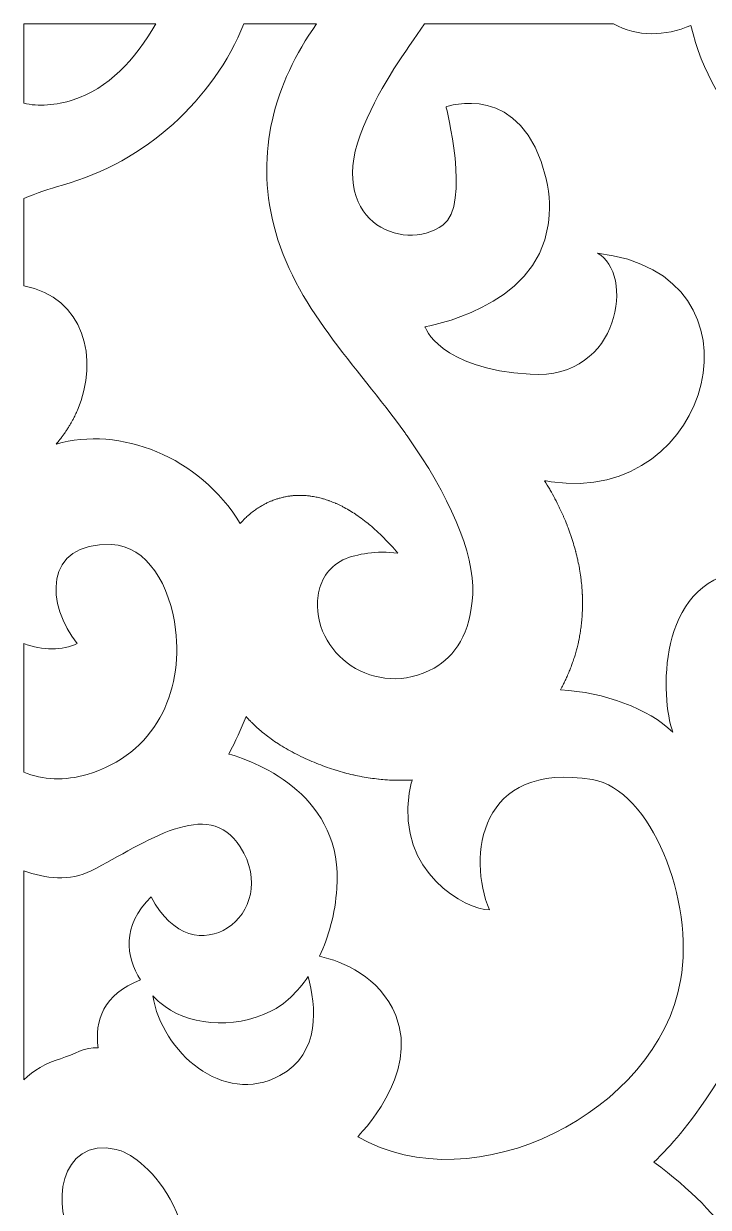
# Model space of a CAD drawing. Header units: millimetres. Extents: x -1200 to 1201, y -590 to 590.
# Drawn here: x -1200 to -979.8, y 209.2 to 590 of the extents above; entities that cross this region are included whole.
import ezdxf

# ---------------------------------------------------------------- set-up
doc = ezdxf.new("R2010")
doc.units = ezdxf.units.MM
doc.header["$MEASUREMENT"] = 0
doc.layers.add('Layer 1', color=7, linetype='Continuous')

msp = doc.modelspace()

# ---------------------------------------------------------------- linework, layer by layer
at = {"layer": 'Layer 1', "color": 250, "lineweight": 20}
for points, knots in [([(-1200.05, 564.376), (-1200.05, 564.376), (-1200.05, 589.9734), (-1200.05, 589.9734), (-1200.05, 589.9734), (-1157.5832, 589.9734), (-1157.5832, 589.9734), (-1164.0507, 578.3173), (-1173.0429, 569.0275), (-1184.0933, 565.4817), (-1189.6511, 563.6986), (-1195.3557, 563.2791), (-1200.05, 564.376)], [0, 0, 0, 0, 0.25, 0.25, 0.25, 0.5, 0.5, 0.5, 0.75, 0.75, 0.75, 1, 1, 1, 1]), ([(-1200.05, 505.6438), (-1200.05, 505.6438), (-1200.05, 533.7211), (-1200.05, 533.7211), (-1195.9668, 535.3878), (-1191.803, 536.8591), (-1187.5784, 538.0437), (-1160.7534, 545.5652), (-1138.8856, 565.6101), (-1129.2402, 589.9734), (-1129.2402, 589.9734), (-1105.7946, 589.9734), (-1105.7946, 589.9734), (-1119.5486, 570.5624), (-1125.4596, 548.5653), (-1119.6152, 525.1843), (-1113.1396, 499.2791), (-1092.9856, 480.0936), (-1077.4684, 458.4612), (-1077.4684, 458.4612), (-1077.3594, 458.3083), (-1077.3594, 458.3083), (-1077.1414, 458.0042), (-1076.9242, 457.6998), (-1076.7069, 457.3937), (-1063.3885, 438.5627), (-1054.9368, 419.8305), (-1055.5985, 406.5084), (-1056.2299, 393.8196), (-1061.3634, 386.4176), (-1068.0089, 382.6995), (-1086.7486, 372.2163), (-1107.9131, 387.4105), (-1105.303, 406.0099), (-1104.647, 410.6822), (-1102.276, 414.9535), (-1097.391, 417.5188), (-1092.5718, 419.5103), (-1086.5637, 420.4721), (-1079.658, 419.6438), (-1080.3937, 420.5086), (-1081.1268, 421.3353), (-1081.8589, 422.1338), (-1081.8589, 422.1338), (-1082.0504, 422.3412), (-1082.0504, 422.3412), (-1082.7454, 423.0946), (-1083.4382, 423.8179), (-1084.1299, 424.512), (-1084.1299, 424.512), (-1084.2768, 424.6606), (-1084.2768, 424.6606), (-1084.9942, 425.3778), (-1085.7111, 426.0643), (-1086.426, 426.7206), (-1086.426, 426.7206), (-1086.571, 426.8525), (-1086.571, 426.8525), (-1087.2504, 427.4727), (-1087.9287, 428.0655), (-1088.6037, 428.6309), (-1088.6037, 428.6309), (-1088.825, 428.8163), (-1088.825, 428.8163), (-1089.5305, 429.4013), (-1090.2339, 429.9603), (-1090.9347, 430.4876), (-1090.9347, 430.4876), (-1090.9841, 430.524), (-1090.9841, 430.524), (-1091.6732, 431.0419), (-1092.3603, 431.5284), (-1093.0422, 431.9897), (-1093.0422, 431.9897), (-1093.2787, 432.1476), (-1093.2787, 432.1476), (-1093.9309, 432.5831), (-1094.5808, 432.9946), (-1095.2267, 433.3803), (-1095.283, 433.4138), (-1095.3397, 433.4493), (-1095.3964, 433.4824), (-1096.0649, 433.8782), (-1096.729, 434.2458), (-1097.3913, 434.5894), (-1097.4749, 434.6316), (-1097.5582, 434.6737), (-1097.6413, 434.7165), (-1098.2509, 435.027), (-1098.8558, 435.315), (-1099.4578, 435.5823), (-1099.5538, 435.6252), (-1099.6493, 435.668), (-1099.7445, 435.7098), (-1100.3766, 435.9834), (-1101.0041, 436.2363), (-1101.6286, 436.4638), (-1101.7059, 436.4923), (-1101.783, 436.5177), (-1101.8593, 436.5451), (-1102.4485, 436.7546), (-1103.0335, 436.9445), (-1103.6148, 437.1135), (-1103.7343, 437.1486), (-1103.8538, 437.1831), (-1103.973, 437.2165), (-1104.518, 437.3687), (-1105.0586, 437.5016), (-1105.5966, 437.6193), (-1105.718, 437.6457), (-1105.8385, 437.6735), (-1105.96, 437.6979), (-1106.5282, 437.815), (-1107.092, 437.911), (-1107.6533, 437.9903), (-1107.7895, 438.0097), (-1107.9247, 438.0255), (-1108.0606, 438.0422), (-1108.5492, 438.1031), (-1109.0345, 438.1495), (-1109.5171, 438.1823), (-1109.6703, 438.1927), (-1109.8237, 438.2031), (-1109.9763, 438.2111), (-1110.4617, 438.2359), (-1110.9423, 438.2439), (-1111.4207, 438.2399), (-1111.6199, 438.2383), (-1111.819, 438.2332), (-1112.018, 438.2272), (-1112.4485, 438.2125), (-1112.8758, 438.1904), (-1113.2998, 438.1533), (-1113.4909, 438.1365), (-1113.6805, 438.1178), (-1113.8709, 438.0977), (-1114.2662, 438.0552), (-1114.6575, 438), (-1115.0462, 437.9378), (-1115.3002, 437.8974), (-1115.5527, 437.8528), (-1115.8044, 437.8036), (-1116.1481, 437.7377), (-1116.4907, 437.6635), (-1116.8297, 437.5826), (-1117.0829, 437.5226), (-1117.3339, 437.4584), (-1117.5824, 437.3895), (-1117.9098, 437.2998), (-1118.235, 437.2035), (-1118.5579, 437.1001), (-1118.8446, 437.0081), (-1119.1283, 436.9098), (-1119.4117, 436.8077), (-1119.6584, 436.7188), (-1119.9036, 436.6247), (-1120.1474, 436.5274), (-1120.4692, 436.3989), (-1120.7871, 436.2641), (-1121.1028, 436.1233), (-1121.3383, 436.0182), (-1121.5715, 435.9085), (-1121.803, 435.7961), (-1122.159, 435.6231), (-1122.5092, 435.4408), (-1122.8569, 435.2515), (-1123.0252, 435.1591), (-1123.1923, 435.0668), (-1123.3594, 434.9704), (-1123.7205, 434.7647), (-1124.0762, 434.5472), (-1124.429, 434.3235), (-1124.5332, 434.2549), (-1124.6385, 434.1873), (-1124.7432, 434.118), (-1125.7031, 433.4854), (-1126.6284, 432.7879), (-1127.5185, 432.0291), (-1127.5185, 432.0291), (-1127.6747, 431.895), (-1127.6747, 431.895), (-1128.0428, 431.5775), (-1128.4043, 431.2517), (-1128.7584, 430.9144), (-1128.7584, 430.9144), (-1128.7614, 430.9121), (-1128.7614, 430.9121), (-1129.3223, 430.3768), (-1129.8677, 429.8172), (-1130.3959, 429.2348), (-1130.3959, 429.2348), (-1130.3995, 429.2307), (-1130.3995, 429.2307), (-1143.4193, 450.736), (-1169.1534, 460.6424), (-1189.6409, 454.7398), (-1189.3437, 455.0774), (-1189.0531, 455.4182), (-1188.769, 455.7635), (-1188.6855, 455.8655), (-1188.6011, 455.9676), (-1188.519, 456.0702), (-1188.248, 456.4081), (-1187.9817, 456.7473), (-1187.7223, 457.0919), (-1187.6311, 457.213), (-1187.5399, 457.3341), (-1187.4502, 457.4552), (-1187.2086, 457.7831), (-1186.9743, 458.1119), (-1186.7439, 458.4452), (-1186.6451, 458.5873), (-1186.5484, 458.7298), (-1186.4519, 458.8723), (-1186.2342, 459.1959), (-1186.0217, 459.5221), (-1185.8139, 459.8505), (-1185.7114, 460.0128), (-1185.6096, 460.1747), (-1185.5101, 460.337), (-1185.3266, 460.6377), (-1185.1482, 460.9375), (-1184.9732, 461.2409), (-1184.8573, 461.4409), (-1184.7443, 461.6413), (-1184.632, 461.843), (-1184.4783, 462.1208), (-1184.3275, 462.4004), (-1184.1804, 462.6804), (-1184.0613, 462.9076), (-1183.944, 463.1344), (-1183.8281, 463.3636), (-1183.6994, 463.6212), (-1183.5744, 463.8787), (-1183.4502, 464.1383), (-1183.3285, 464.3959), (-1183.2097, 464.6525), (-1183.0942, 464.9112), (-1182.987, 465.1473), (-1182.8841, 465.3858), (-1182.781, 465.624), (-1175.6958, 482.2219), (-1180.4609, 501.8796), (-1200.05, 505.6438)], [0, 0, 0, 0, 0.01234568, 0.01234568, 0.01234568, 0.02469136, 0.02469136, 0.02469136, 0.03703704, 0.03703704, 0.03703704, 0.04938272, 0.04938272, 0.04938272, 0.0617284, 0.0617284, 0.0617284, 0.07407407, 0.07407407, 0.07407407, 0.08641975, 0.08641975, 0.08641975, 0.09876543, 0.09876543, 0.09876543, 0.11111111, 0.11111111, 0.11111111, 0.12345679, 0.12345679, 0.12345679, 0.13580247, 0.13580247, 0.13580247, 0.14814815, 0.14814815, 0.14814815, 0.16049383, 0.16049383, 0.16049383, 0.17283951, 0.17283951, 0.17283951, 0.18518519, 0.18518519, 0.18518519, 0.19753086, 0.19753086, 0.19753086, 0.20987654, 0.20987654, 0.20987654, 0.22222222, 0.22222222, 0.22222222, 0.2345679, 0.2345679, 0.2345679, 0.24691358, 0.24691358, 0.24691358, 0.25925926, 0.25925926, 0.25925926, 0.27160494, 0.27160494, 0.27160494, 0.28395062, 0.28395062, 0.28395062, 0.2962963, 0.2962963, 0.2962963, 0.30864198, 0.30864198, 0.30864198, 0.32098765, 0.32098765, 0.32098765, 0.33333333, 0.33333333, 0.33333333, 0.34567901, 0.34567901, 0.34567901, 0.35802469, 0.35802469, 0.35802469, 0.37037037, 0.37037037, 0.37037037, 0.38271605, 0.38271605, 0.38271605, 0.39506173, 0.39506173, 0.39506173, 0.40740741, 0.40740741, 0.40740741, 0.41975309, 0.41975309, 0.41975309, 0.43209877, 0.43209877, 0.43209877, 0.44444444, 0.44444444, 0.44444444, 0.45679012, 0.45679012, 0.45679012, 0.4691358, 0.4691358, 0.4691358, 0.48148148, 0.48148148, 0.48148148, 0.49382716, 0.49382716, 0.49382716, 0.50617284, 0.50617284, 0.50617284, 0.51851852, 0.51851852, 0.51851852, 0.5308642, 0.5308642, 0.5308642, 0.54320988, 0.54320988, 0.54320988, 0.55555556, 0.55555556, 0.55555556, 0.56790123, 0.56790123, 0.56790123, 0.58024691, 0.58024691, 0.58024691, 0.59259259, 0.59259259, 0.59259259, 0.60493827, 0.60493827, 0.60493827, 0.61728395, 0.61728395, 0.61728395, 0.62962963, 0.62962963, 0.62962963, 0.64197531, 0.64197531, 0.64197531, 0.65432099, 0.65432099, 0.65432099, 0.66666667, 0.66666667, 0.66666667, 0.67901235, 0.67901235, 0.67901235, 0.69135802, 0.69135802, 0.69135802, 0.7037037, 0.7037037, 0.7037037, 0.71604938, 0.71604938, 0.71604938, 0.72839506, 0.72839506, 0.72839506, 0.74074074, 0.74074074, 0.74074074, 0.75308642, 0.75308642, 0.75308642, 0.7654321, 0.7654321, 0.7654321, 0.77777778, 0.77777778, 0.77777778, 0.79012346, 0.79012346, 0.79012346, 0.80246914, 0.80246914, 0.80246914, 0.81481481, 0.81481481, 0.81481481, 0.82716049, 0.82716049, 0.82716049, 0.83950617, 0.83950617, 0.83950617, 0.85185185, 0.85185185, 0.85185185, 0.86419753, 0.86419753, 0.86419753, 0.87654321, 0.87654321, 0.87654321, 0.88888889, 0.88888889, 0.88888889, 0.90123457, 0.90123457, 0.90123457, 0.91358025, 0.91358025, 0.91358025, 0.92592593, 0.92592593, 0.92592593, 0.9382716, 0.9382716, 0.9382716, 0.95061728, 0.95061728, 0.95061728, 0.96296296, 0.96296296, 0.96296296, 0.97530864, 0.97530864, 0.97530864, 0.98765432, 0.98765432, 0.98765432, 1, 1, 1, 1]), ([(-1071.0513, 589.9734), (-1071.0513, 589.9734), (-1010.2506, 589.9734), (-1010.2506, 589.9734), (-1002.8007, 585.6501), (-993.7086, 585.8532), (-985.3914, 589.4264), (-978.458, 559.6212), (-954.5499, 539.6943), (-940.6488, 529.5166), (-955.1022, 518.6644), (-962.792, 488.2738), (-951.9211, 466.2068), (-951.6671, 465.6909), (-951.4019, 465.1791), (-951.1266, 464.6729), (-951.1266, 464.6729), (-951.0237, 464.4816), (-951.0237, 464.4816), (-950.7439, 463.9704), (-950.4537, 463.4653), (-950.1517, 462.9647), (-950.1517, 462.9647), (-950.0838, 462.8524), (-950.0838, 462.8524), (-949.7867, 462.3653), (-949.4811, 461.8832), (-949.165, 461.4071), (-949.165, 461.4071), (-949.0641, 461.2539), (-949.0641, 461.2539), (-948.7385, 460.7675), (-948.4017, 460.2878), (-948.0541, 459.8138), (-948.0541, 459.8138), (-947.9443, 459.6645), (-947.9443, 459.6645), (-947.6064, 459.2092), (-947.2591, 458.7583), (-946.9016, 458.3147), (-946.9016, 458.3147), (-946.7944, 458.1818), (-946.7944, 458.1818), (-946.4214, 457.7212), (-946.0355, 457.2689), (-945.6399, 456.8223), (-945.6399, 456.8223), (-945.5113, 456.6798), (-945.5113, 456.6798), (-945.1175, 456.2395), (-944.7116, 455.8063), (-944.2953, 455.3808), (-944.2953, 455.3808), (-944.2245, 455.3078), (-944.2245, 455.3078), (-943.7972, 454.8729), (-943.3572, 454.4477), (-942.9056, 454.0285), (-942.9056, 454.0285), (-942.7567, 453.891), (-942.7567, 453.891), (-942.3007, 453.4722), (-941.8342, 453.0614), (-941.3554, 452.6586), (-941.3554, 452.6586), (-941.2933, 452.6077), (-941.2933, 452.6077), (-940.8174, 452.2113), (-940.3309, 451.8236), (-939.8313, 451.4449), (-939.8313, 451.4449), (-939.685, 451.3325), (-939.685, 451.3325), (-939.1781, 450.9504), (-938.6604, 450.5774), (-938.1292, 450.2138), (-938.1292, 450.2138), (-938.0109, 450.1341), (-938.0109, 450.1341), (-937.4906, 449.7806), (-936.9579, 449.4366), (-936.4133, 449.1011), (-936.4133, 449.1011), (-936.2753, 449.0154), (-936.2753, 449.0154), (-935.7151, 448.6722), (-935.1403, 448.339), (-934.5547, 448.0158), (-934.5547, 448.0158), (-934.4035, 447.9346), (-934.4035, 447.9346), (-933.8273, 447.6198), (-933.2377, 447.3147), (-932.6364, 447.0199), (-932.6364, 447.0199), (-932.5198, 446.961), (-932.5198, 446.961), (-931.8986, 446.659), (-931.2624, 446.3679), (-930.615, 446.0866), (-930.615, 446.0866), (-930.4617, 446.0213), (-930.4617, 446.0213), (-929.8045, 445.7393), (-929.1334, 445.4673), (-928.4475, 445.2081), (-928.4475, 445.2081), (-928.4286, 445.2003), (-928.4286, 445.2003), (-927.739, 444.9404), (-927.0321, 444.6935), (-926.3142, 444.457), (-926.3142, 444.457), (-926.1525, 444.4041), (-926.1525, 444.4041), (-925.4339, 444.1713), (-924.7025, 443.9492), (-923.9552, 443.7401), (-923.9552, 443.7401), (-923.9007, 443.7257), (-923.9007, 443.7257), (-923.1614, 443.5199), (-922.4075, 443.3286), (-921.6395, 443.1483), (-921.6395, 443.1483), (-921.4746, 443.1101), (-921.4746, 443.1101), (-920.6975, 442.9285), (-919.9062, 442.7619), (-919.0993, 442.608), (-919.0993, 442.608), (-919.0005, 442.5896), (-919.0005, 442.5896), (-918.2001, 442.4397), (-917.3866, 442.3019), (-916.5583, 442.1794), (-916.5583, 442.1794), (-916.4268, 442.1587), (-916.4268, 442.1587), (-915.5952, 442.0366), (-914.7476, 441.9276), (-913.887, 441.8329), (-913.887, 441.8329), (-913.6838, 441.8118), (-913.6838, 441.8118), (-912.8283, 441.7201), (-911.9592, 441.6422), (-911.0761, 441.5786), (-911.0761, 441.5786), (-910.9889, 441.5716), (-910.9889, 441.5716), (-910.0867, 441.5084), (-909.1676, 441.4605), (-908.2346, 441.4274), (-908.2346, 441.4274), (-908.0305, 441.4207), (-908.0305, 441.4207), (-907.0884, 441.3886), (-906.1307, 441.3708), (-905.1574, 441.3708), (-904.425, 441.3708), (-903.7031, 441.3883), (-902.9884, 441.4211), (-902.9884, 441.4211), (-902.987, 441.4211), (-902.987, 441.4211), (-902.2789, 441.4542), (-901.5814, 441.5037), (-900.8918, 441.5683), (-900.8918, 441.5683), (-900.8515, 441.5716), (-900.8515, 441.5716), (-900.1775, 441.6358), (-899.5134, 441.7137), (-898.857, 441.8068), (-898.857, 441.8068), (-898.7672, 441.8192), (-898.7672, 441.8192), (-898.1227, 441.9125), (-897.4881, 442.0179), (-896.8606, 442.1373), (-896.8606, 442.1373), (-896.7421, 442.1604), (-896.7421, 442.1604), (-896.134, 442.2775), (-895.5356, 442.408), (-894.9441, 442.5488), (-894.9441, 442.5488), (-894.7665, 442.5919), (-894.7665, 442.5919), (-894.1914, 442.7318), (-893.6242, 442.8853), (-893.0647, 443.0482), (-897.621, 437.7725), (-901.107, 430.8707), (-902.9936, 422.2128), (-908.4911, 396.9861), (-881.3325, 383.9771), (-867.8437, 390.602), (-877.778, 402.5903), (-879.0153, 423.4037), (-856.7956, 422.4259), (-845.3383, 421.922), (-837.9436, 409.3881), (-836.2096, 395.0209), (-833.7768, 374.8569), (-842.7429, 355.0109), (-864.6009, 348.493), (-878.8976, 344.2294), (-892.2026, 349.679), (-899.9807, 362.0517), (-910.8028, 379.2668), (-926.5376, 399.6463), (-949.165, 399.6463), (-960.53, 399.6463), (-968.4617, 397.2931), (-973.8648, 393.9902), (-972.8326, 399.8357), (-971.1861, 406.2632), (-968.9572, 413.8593), (-996.5471, 410.1074), (-995.1625, 372.9634), (-991.2279, 362.0915), (-999.2018, 369.6822), (-1013.0974, 374.8716), (-1027.3896, 375.7133), (-1027.0974, 376.2358), (-1026.8137, 376.7651), (-1026.5372, 377.2986), (-1026.4268, 377.5128), (-1026.3185, 377.7279), (-1026.2117, 377.943), (-1025.9701, 378.4234), (-1025.7354, 378.9075), (-1025.5091, 379.3972), (-1025.4154, 379.598), (-1025.3216, 379.8003), (-1025.2301, 380.0021), (-1024.9873, 380.5447), (-1024.7519, 381.0903), (-1024.5253, 381.6407), (-1024.4355, 381.8591), (-1024.3472, 382.0789), (-1024.2608, 382.2984), (-1024.0511, 382.8236), (-1023.8499, 383.3532), (-1023.6566, 383.8865), (-1023.5861, 384.0822), (-1023.516, 384.2772), (-1023.4466, 384.4733), (-1023.246, 385.0493), (-1023.0542, 385.6297), (-1022.8711, 386.2155), (-1022.8039, 386.4286), (-1022.7385, 386.6437), (-1022.6749, 386.8589), (-1022.5042, 387.4276), (-1022.3415, 388.0003), (-1022.1885, 388.5767), (-1022.1372, 388.7667), (-1022.0874, 388.9567), (-1022.0399, 389.1464), (-1021.8851, 389.754), (-1021.7408, 390.3672), (-1021.6054, 390.9824), (-1021.5618, 391.1817), (-1021.5192, 391.3818), (-1021.4774, 391.5812), (-1021.3496, 392.1988), (-1021.2308, 392.821), (-1021.1218, 393.4473), (-1021.0905, 393.6259), (-1021.0608, 393.8049), (-1021.0317, 393.9852), (-1020.9252, 394.6319), (-1020.8297, 395.2823), (-1020.7461, 395.9366), (-1020.7233, 396.1109), (-1020.7011, 396.2852), (-1020.68, 396.4591), (-1020.5997, 397.1312), (-1020.5307, 397.8077), (-1020.473, 398.4888), (-1020.4581, 398.6591), (-1020.4453, 398.8317), (-1020.4322, 399.0036), (-1020.3803, 399.6818), (-1020.3404, 400.3649), (-1020.3124, 401.0507), (-1020.3069, 401.1916), (-1020.3, 401.3321), (-1020.2956, 401.4729), (-1020.2698, 402.2082), (-1020.2589, 402.9496), (-1020.2611, 403.6942), (-1020.2611, 403.8414), (-1020.2623, 403.9893), (-1020.2641, 404.1365), (-1020.271, 404.8631), (-1020.2909, 405.5924), (-1020.3243, 406.3267), (-1020.3279, 406.4308), (-1020.3316, 406.5335), (-1020.3367, 406.6365), (-1020.377, 407.4321), (-1020.4337, 408.2303), (-1020.5039, 409.0332), (-1020.515, 409.158), (-1020.5274, 409.2831), (-1020.539, 409.4089), (-1020.6113, 410.174), (-1020.6975, 410.944), (-1020.7984, 411.7158), (-1020.8105, 411.8095), (-1020.822, 411.9025), (-1020.8348, 411.9956), (-1020.9467, 412.8232), (-1021.0757, 413.6549), (-1021.2203, 414.4895), (-1021.2377, 414.5902), (-1021.2562, 414.6913), (-1021.2751, 414.7919), (-1021.4161, 415.5845), (-1021.5737, 416.3814), (-1021.7452, 417.1813), (-1021.7452, 417.1813), (-1021.8103, 417.4853), (-1021.8103, 417.4853), (-1021.9974, 418.3294), (-1022.2008, 419.1778), (-1022.4214, 420.0286), (-1022.4453, 420.1239), (-1022.4722, 420.2192), (-1022.4965, 420.3132), (-1022.7119, 421.1278), (-1022.9438, 421.9458), (-1023.1912, 422.7647), (-1023.1912, 422.7647), (-1023.2784, 423.0564), (-1023.2784, 423.0564), (-1023.5451, 423.9252), (-1023.8287, 424.7974), (-1024.1314, 425.6715), (-1024.1314, 425.6715), (-1024.2074, 425.8843), (-1024.2074, 425.8843), (-1024.5045, 426.7358), (-1024.8206, 427.5882), (-1025.1542, 428.4432), (-1025.1542, 428.4432), (-1025.2515, 428.6958), (-1025.2515, 428.6958), (-1025.6021, 429.587), (-1025.9705, 430.4792), (-1026.3607, 431.3751), (-1026.3607, 431.3751), (-1026.4395, 431.5521), (-1026.4395, 431.5521), (-1026.8206, 432.4242), (-1027.2225, 433.2974), (-1027.6417, 434.1726), (-1027.6417, 434.1726), (-1027.758, 434.4151), (-1027.758, 434.4151), (-1028.1986, 435.3251), (-1028.6575, 436.238), (-1029.1392, 437.152), (-1029.1392, 437.152), (-1029.1814, 437.2339), (-1029.1814, 437.2339), (-1029.6573, 438.1345), (-1030.1557, 439.0371), (-1030.6716, 439.941), (-1030.6716, 439.941), (-1030.8133, 440.1863), (-1030.8133, 440.1863), (-1031.3448, 441.1109), (-1031.8952, 442.037), (-1032.4707, 442.9646), (-1031.7539, 442.8284), (-1031.0437, 442.71), (-1030.3388, 442.608), (-978.3952, 434.8366), (-958.5591, 509.7914), (-1015.488, 516.1326), (-1003.5694, 510.0952), (-1007.7045, 475.4324), (-1037.1018, 477.1834), (-1066.4979, 478.9344), (-1070.9655, 492.4883), (-1070.9655, 492.4883), (-1070.9655, 492.4883), (-1035.0379, 498.2527), (-1031.3067, 525.2348), (-1030.696, 529.6497), (-1030.624, 534.624), (-1031.9294, 540.1004), (-1039.5417, 572.0427), (-1064.1779, 563.251), (-1064.1779, 563.251), (-1064.1779, 563.251), (-1056.0998, 531.7399), (-1065.1613, 525.197), (-1078.2029, 515.7803), (-1103.4888, 526.8827), (-1090.7399, 556.9088), (-1084.6292, 571.3017), (-1077.2621, 580.8288), (-1071.0513, 589.9734)], [0, 0, 0, 0, 0.00735294, 0.00735294, 0.00735294, 0.01470588, 0.01470588, 0.01470588, 0.02205882, 0.02205882, 0.02205882, 0.02941176, 0.02941176, 0.02941176, 0.03676471, 0.03676471, 0.03676471, 0.04411765, 0.04411765, 0.04411765, 0.05147059, 0.05147059, 0.05147059, 0.05882353, 0.05882353, 0.05882353, 0.06617647, 0.06617647, 0.06617647, 0.07352941, 0.07352941, 0.07352941, 0.08088235, 0.08088235, 0.08088235, 0.08823529, 0.08823529, 0.08823529, 0.09558824, 0.09558824, 0.09558824, 0.10294118, 0.10294118, 0.10294118, 0.11029412, 0.11029412, 0.11029412, 0.11764706, 0.11764706, 0.11764706, 0.125, 0.125, 0.125, 0.13235294, 0.13235294, 0.13235294, 0.13970588, 0.13970588, 0.13970588, 0.14705882, 0.14705882, 0.14705882, 0.15441176, 0.15441176, 0.15441176, 0.16176471, 0.16176471, 0.16176471, 0.16911765, 0.16911765, 0.16911765, 0.17647059, 0.17647059, 0.17647059, 0.18382353, 0.18382353, 0.18382353, 0.19117647, 0.19117647, 0.19117647, 0.19852941, 0.19852941, 0.19852941, 0.20588235, 0.20588235, 0.20588235, 0.21323529, 0.21323529, 0.21323529, 0.22058824, 0.22058824, 0.22058824, 0.22794118, 0.22794118, 0.22794118, 0.23529412, 0.23529412, 0.23529412, 0.24264706, 0.24264706, 0.24264706, 0.25, 0.25, 0.25, 0.25735294, 0.25735294, 0.25735294, 0.26470588, 0.26470588, 0.26470588, 0.27205882, 0.27205882, 0.27205882, 0.27941176, 0.27941176, 0.27941176, 0.28676471, 0.28676471, 0.28676471, 0.29411765, 0.29411765, 0.29411765, 0.30147059, 0.30147059, 0.30147059, 0.30882353, 0.30882353, 0.30882353, 0.31617647, 0.31617647, 0.31617647, 0.32352941, 0.32352941, 0.32352941, 0.33088235, 0.33088235, 0.33088235, 0.33823529, 0.33823529, 0.33823529, 0.34558824, 0.34558824, 0.34558824, 0.35294118, 0.35294118, 0.35294118, 0.36029412, 0.36029412, 0.36029412, 0.36764706, 0.36764706, 0.36764706, 0.375, 0.375, 0.375, 0.38235294, 0.38235294, 0.38235294, 0.38970588, 0.38970588, 0.38970588, 0.39705882, 0.39705882, 0.39705882, 0.40441176, 0.40441176, 0.40441176, 0.41176471, 0.41176471, 0.41176471, 0.41911765, 0.41911765, 0.41911765, 0.42647059, 0.42647059, 0.42647059, 0.43382353, 0.43382353, 0.43382353, 0.44117647, 0.44117647, 0.44117647, 0.44852941, 0.44852941, 0.44852941, 0.45588235, 0.45588235, 0.45588235, 0.46323529, 0.46323529, 0.46323529, 0.47058824, 0.47058824, 0.47058824, 0.47794118, 0.47794118, 0.47794118, 0.48529412, 0.48529412, 0.48529412, 0.49264706, 0.49264706, 0.49264706, 0.5, 0.5, 0.5, 0.50735294, 0.50735294, 0.50735294, 0.51470588, 0.51470588, 0.51470588, 0.52205882, 0.52205882, 0.52205882, 0.52941176, 0.52941176, 0.52941176, 0.53676471, 0.53676471, 0.53676471, 0.54411765, 0.54411765, 0.54411765, 0.55147059, 0.55147059, 0.55147059, 0.55882353, 0.55882353, 0.55882353, 0.56617647, 0.56617647, 0.56617647, 0.57352941, 0.57352941, 0.57352941, 0.58088235, 0.58088235, 0.58088235, 0.58823529, 0.58823529, 0.58823529, 0.59558824, 0.59558824, 0.59558824, 0.60294118, 0.60294118, 0.60294118, 0.61029412, 0.61029412, 0.61029412, 0.61764706, 0.61764706, 0.61764706, 0.625, 0.625, 0.625, 0.63235294, 0.63235294, 0.63235294, 0.63970588, 0.63970588, 0.63970588, 0.64705882, 0.64705882, 0.64705882, 0.65441176, 0.65441176, 0.65441176, 0.66176471, 0.66176471, 0.66176471, 0.66911765, 0.66911765, 0.66911765, 0.67647059, 0.67647059, 0.67647059, 0.68382353, 0.68382353, 0.68382353, 0.69117647, 0.69117647, 0.69117647, 0.69852941, 0.69852941, 0.69852941, 0.70588235, 0.70588235, 0.70588235, 0.71323529, 0.71323529, 0.71323529, 0.72058824, 0.72058824, 0.72058824, 0.72794118, 0.72794118, 0.72794118, 0.73529412, 0.73529412, 0.73529412, 0.74264706, 0.74264706, 0.74264706, 0.75, 0.75, 0.75, 0.75735294, 0.75735294, 0.75735294, 0.76470588, 0.76470588, 0.76470588, 0.77205882, 0.77205882, 0.77205882, 0.77941176, 0.77941176, 0.77941176, 0.78676471, 0.78676471, 0.78676471, 0.79411765, 0.79411765, 0.79411765, 0.80147059, 0.80147059, 0.80147059, 0.80882353, 0.80882353, 0.80882353, 0.81617647, 0.81617647, 0.81617647, 0.82352941, 0.82352941, 0.82352941, 0.83088235, 0.83088235, 0.83088235, 0.83823529, 0.83823529, 0.83823529, 0.84558824, 0.84558824, 0.84558824, 0.85294118, 0.85294118, 0.85294118, 0.86029412, 0.86029412, 0.86029412, 0.86764706, 0.86764706, 0.86764706, 0.875, 0.875, 0.875, 0.88235294, 0.88235294, 0.88235294, 0.88970588, 0.88970588, 0.88970588, 0.89705882, 0.89705882, 0.89705882, 0.90441176, 0.90441176, 0.90441176, 0.91176471, 0.91176471, 0.91176471, 0.91911765, 0.91911765, 0.91911765, 0.92647059, 0.92647059, 0.92647059, 0.93382353, 0.93382353, 0.93382353, 0.94117647, 0.94117647, 0.94117647, 0.94852941, 0.94852941, 0.94852941, 0.95588235, 0.95588235, 0.95588235, 0.96323529, 0.96323529, 0.96323529, 0.97058824, 0.97058824, 0.97058824, 0.97794118, 0.97794118, 0.97794118, 0.98529412, 0.98529412, 0.98529412, 0.99264706, 0.99264706, 0.99264706, 1, 1, 1, 1]), ([(-1200.05, 349.1698), (-1200.05, 349.1698), (-1200.05, 390.5568), (-1200.05, 390.5568), (-1193.957, 388.3723), (-1187.5479, 388.2793), (-1182.8187, 390.602), (-1192.7533, 402.5903), (-1193.99, 423.4037), (-1171.7713, 422.4259), (-1160.3142, 421.922), (-1152.919, 409.3881), (-1151.1846, 395.0209), (-1148.753, 374.8569), (-1157.7191, 355.0109), (-1179.577, 348.493), (-1186.8584, 346.3213), (-1193.8822, 346.6702), (-1200.05, 349.1698)], [0, 0, 0, 0, 0.16666667, 0.16666667, 0.16666667, 0.33333333, 0.33333333, 0.33333333, 0.5, 0.5, 0.5, 0.66666667, 0.66666667, 0.66666667, 0.83333333, 0.83333333, 0.83333333, 1, 1, 1, 1]), ([(-1127.4633, 365.9688), (-1127.2355, 365.7319), (-1127.0055, 365.4964), (-1126.7722, 365.2639), (-1126.3647, 364.8555), (-1125.9461, 364.4523), (-1125.5181, 364.0539), (-1125.3223, 363.8712), (-1125.124, 363.6899), (-1124.9245, 363.5086), (-1124.4294, 363.0633), (-1123.9232, 362.622), (-1123.4034, 362.1888), (-1123.2638, 362.0734), (-1123.1251, 361.9573), (-1122.983, 361.8419), (-1122.394, 361.3608), (-1121.7888, 360.8871), (-1121.1668, 360.4225), (-1121.1668, 360.4225), (-1120.8806, 360.2107), (-1120.8806, 360.2107), (-1120.2004, 359.7109), (-1119.5022, 359.2194), (-1118.7839, 358.741), (-1118.7839, 358.741), (-1118.6578, 358.6577), (-1118.6578, 358.6577), (-1117.8949, 358.1512), (-1117.1076, 357.6571), (-1116.2999, 357.1767), (-1116.2999, 357.1767), (-1116.2648, 357.1556), (-1116.2648, 357.1556), (-1115.4328, 356.6619), (-1114.5775, 356.1828), (-1113.6995, 355.7188), (-1112.7621, 355.2224), (-1111.8266, 354.749), (-1110.8907, 354.2977), (-1110.8907, 354.2977), (-1110.8457, 354.2749), (-1110.8457, 354.2749), (-1109.9109, 353.8243), (-1108.9779, 353.3924), (-1108.0446, 352.9836), (-1108.0446, 352.9836), (-1108.0283, 352.9773), (-1108.0283, 352.9773), (-1107.101, 352.5711), (-1106.1746, 352.1844), (-1105.2515, 351.8184), (-1105.2515, 351.8184), (-1105.1847, 351.7916), (-1105.1847, 351.7916), (-1104.2625, 351.428), (-1103.3423, 351.0834), (-1102.4228, 350.7593), (-1102.4228, 350.7593), (-1102.3777, 350.7429), (-1102.3777, 350.7429), (-1101.4637, 350.4214), (-1100.5499, 350.1196), (-1099.6406, 349.8356), (-1099.6406, 349.8356), (-1099.5679, 349.8135), (-1099.5679, 349.8135), (-1098.6604, 349.5318), (-1097.755, 349.2695), (-1096.8522, 349.0277), (-1096.8522, 349.0277), (-1096.7556, 349.0009), (-1096.7556, 349.0009), (-1095.8702, 348.7647), (-1094.9863, 348.5446), (-1094.1056, 348.3438), (-1094.1056, 348.3438), (-1093.9799, 348.3148), (-1093.9799, 348.3148), (-1093.097, 348.1144), (-1092.2182, 347.9331), (-1091.3416, 347.7685), (-1091.3416, 347.7685), (-1091.2072, 347.743), (-1091.2072, 347.743), (-1090.3388, 347.5811), (-1089.4741, 347.4376), (-1088.6124, 347.3091), (-1088.6124, 347.3091), (-1088.4639, 347.2884), (-1088.4639, 347.2884), (-1087.6163, 347.1649), (-1086.7716, 347.0589), (-1085.9305, 346.9686), (-1085.9305, 346.9686), (-1085.714, 346.9462), (-1085.714, 346.9462), (-1084.882, 346.8585), (-1084.0544, 346.7869), (-1083.2304, 346.7314), (-1083.2304, 346.7314), (-1083.0048, 346.717), (-1083.0048, 346.717), (-1082.1939, 346.6652), (-1081.3878, 346.6283), (-1080.5848, 346.6059), (-1080.5848, 346.6059), (-1080.3563, 346.5996), (-1080.3563, 346.5996), (-1079.5454, 346.5805), (-1078.7385, 346.5755), (-1077.9352, 346.5866), (-1077.9352, 346.5866), (-1077.6736, 346.5912), (-1077.6736, 346.5912), (-1076.9002, 346.6042), (-1076.1332, 346.6314), (-1075.3706, 346.6712), (-1075.3706, 346.6712), (-1075.0884, 346.6859), (-1075.0884, 346.6859), (-1075.4433, 345.3206), (-1075.7463, 343.9069), (-1075.9824, 342.4309), (-1080.0744, 316.9459), (-1057.67, 304.867), (-1050.235, 304.9356), (-1057.3281, 321.9285), (-1053.7154, 352.8726), (-1017.0917, 346.8093), (-998.2008, 343.682), (-984.1616, 307.7778), (-988.7077, 282.2046), (-996.2415, 239.8206), (-1055.0593, 210.2529), (-1092.5936, 231.9358), (-1092.5936, 231.9358), (-1072.5016, 251.9403), (-1080.373, 270.9667), (-1085.614, 283.6391), (-1097.4949, 288.2912), (-1104.8471, 289.9846), (-1101.9065, 296.2322), (-1099.8964, 303.6459), (-1099.2791, 311.7572), (-1097.0404, 341.1328), (-1124.2295, 352.3155), (-1134.0663, 355.034), (-1131.8821, 359.1442), (-1130.0399, 363.1516), (-1128.4853, 367.0621), (-1128.151, 366.6948), (-1127.8121, 366.3301), (-1127.4633, 365.9688)], [0, 0, 0, 0, 0.01960784, 0.01960784, 0.01960784, 0.03921569, 0.03921569, 0.03921569, 0.05882353, 0.05882353, 0.05882353, 0.07843137, 0.07843137, 0.07843137, 0.09803922, 0.09803922, 0.09803922, 0.11764706, 0.11764706, 0.11764706, 0.1372549, 0.1372549, 0.1372549, 0.15686275, 0.15686275, 0.15686275, 0.17647059, 0.17647059, 0.17647059, 0.19607843, 0.19607843, 0.19607843, 0.21568627, 0.21568627, 0.21568627, 0.23529412, 0.23529412, 0.23529412, 0.25490196, 0.25490196, 0.25490196, 0.2745098, 0.2745098, 0.2745098, 0.29411765, 0.29411765, 0.29411765, 0.31372549, 0.31372549, 0.31372549, 0.33333333, 0.33333333, 0.33333333, 0.35294118, 0.35294118, 0.35294118, 0.37254902, 0.37254902, 0.37254902, 0.39215686, 0.39215686, 0.39215686, 0.41176471, 0.41176471, 0.41176471, 0.43137255, 0.43137255, 0.43137255, 0.45098039, 0.45098039, 0.45098039, 0.47058824, 0.47058824, 0.47058824, 0.49019608, 0.49019608, 0.49019608, 0.50980392, 0.50980392, 0.50980392, 0.52941176, 0.52941176, 0.52941176, 0.54901961, 0.54901961, 0.54901961, 0.56862745, 0.56862745, 0.56862745, 0.58823529, 0.58823529, 0.58823529, 0.60784314, 0.60784314, 0.60784314, 0.62745098, 0.62745098, 0.62745098, 0.64705882, 0.64705882, 0.64705882, 0.66666667, 0.66666667, 0.66666667, 0.68627451, 0.68627451, 0.68627451, 0.70588235, 0.70588235, 0.70588235, 0.7254902, 0.7254902, 0.7254902, 0.74509804, 0.74509804, 0.74509804, 0.76470588, 0.76470588, 0.76470588, 0.78431373, 0.78431373, 0.78431373, 0.80392157, 0.80392157, 0.80392157, 0.82352941, 0.82352941, 0.82352941, 0.84313725, 0.84313725, 0.84313725, 0.8627451, 0.8627451, 0.8627451, 0.88235294, 0.88235294, 0.88235294, 0.90196078, 0.90196078, 0.90196078, 0.92156863, 0.92156863, 0.92156863, 0.94117647, 0.94117647, 0.94117647, 0.96078431, 0.96078431, 0.96078431, 0.98039216, 0.98039216, 0.98039216, 1, 1, 1, 1]), ([(-1200.05, 250.2737), (-1200.05, 250.2737), (-1200.05, 317.5032), (-1200.05, 317.5032), (-1193.0454, 314.9668), (-1185.2006, 313.9665), (-1178.2982, 317.4976), (-1160.5899, 326.5582), (-1140.7984, 341.4761), (-1130.3497, 325.188), (-1116.6422, 303.8232), (-1145.4059, 282.4186), (-1159.023, 309.1143), (-1168.5997, 299.693), (-1167.1095, 289.7862), (-1162.5151, 282.3896), (-1174.4093, 277.711), (-1177.2835, 269.2026), (-1176.0773, 260.533), (-1180.3475, 260.9087), (-1183.6969, 258.4167), (-1188.2073, 257.024), (-1192.9423, 255.5631), (-1196.8812, 253.2264), (-1200.05, 250.2737)], [0, 0, 0, 0, 0.125, 0.125, 0.125, 0.25, 0.25, 0.25, 0.375, 0.375, 0.375, 0.5, 0.5, 0.5, 0.625, 0.625, 0.625, 0.75, 0.75, 0.75, 0.875, 0.875, 0.875, 1, 1, 1, 1]), ([(-971.2053, 197.7), (-976.9333, 206.2114), (-985.3877, 214.9957), (-997.2795, 223.7393), (-997.2795, 223.7393), (-990.2542, 230.4033), (-984.0031, 239.091), (-964.3614, 266.3835), (-956.1427, 289.1985), (-959.6148, 316.1159), (-945.5926, 300.8271), (-912.8195, 305.4002), (-904.9485, 329.2108), (-904.9485, 329.2108), (-881.0317, 308.4376), (-863.3235, 317.4976), (-845.6148, 326.5582), (-825.8237, 341.4761), (-815.3744, 325.188), (-801.6675, 303.8232), (-830.43, 282.4186), (-844.0483, 309.1143), (-853.6242, 299.693), (-852.1332, 289.7862), (-847.5392, 282.3896), (-859.4339, 277.711), (-862.3073, 269.2026), (-861.1018, 260.533), (-865.3725, 260.9087), (-868.7218, 258.4167), (-873.2322, 257.024), (-893.1214, 250.8872), (-899.0019, 229.3318), (-892.4872, 211.3171), (-888.0566, 199.0636), (-875.6998, 195.6459), (-868.4279, 198.2392), (-876.6731, 208.6231), (-873.6712, 232.0228), (-855.2886, 227.8618), (-847.7082, 226.1452), (-824.32, 208.8566), (-832.3243, 161.6573), (-836.3313, 138.0253), (-849.4771, 113.5795), (-869.1174, 107.2777), (-877.815, 104.4859), (-886.8737, 105.038), (-891.8532, 109.5088), (-904.449, 120.8146), (-901.0012, 139.971), (-878.3, 145.523), (-915.3765, 167.6168), (-933.0873, 127.8757), (-919.2628, 100.3701), (-943.055, 97.1646), (-956.8032, 125.1395), (-959.0964, 140.8027), (-962.4795, 163.9208), (-948.6615, 195.7028), (-926.4359, 169.0322), (-906.2038, 175.8113), (-923.4117, 221.3332), (-961.5058, 204.5929), (-965.1978, 202.9697), (-968.4144, 200.6004), (-971.2053, 197.7)], [0, 0, 0, 0, 0.04545455, 0.04545455, 0.04545455, 0.09090909, 0.09090909, 0.09090909, 0.13636364, 0.13636364, 0.13636364, 0.18181818, 0.18181818, 0.18181818, 0.22727273, 0.22727273, 0.22727273, 0.27272727, 0.27272727, 0.27272727, 0.31818182, 0.31818182, 0.31818182, 0.36363636, 0.36363636, 0.36363636, 0.40909091, 0.40909091, 0.40909091, 0.45454545, 0.45454545, 0.45454545, 0.5, 0.5, 0.5, 0.54545455, 0.54545455, 0.54545455, 0.59090909, 0.59090909, 0.59090909, 0.63636364, 0.63636364, 0.63636364, 0.68181818, 0.68181818, 0.68181818, 0.72727273, 0.72727273, 0.72727273, 0.77272727, 0.77272727, 0.77272727, 0.81818182, 0.81818182, 0.81818182, 0.86363636, 0.86363636, 0.86363636, 0.90909091, 0.90909091, 0.90909091, 0.95454545, 0.95454545, 0.95454545, 1, 1, 1, 1]), ([(-1108.519, 283.4785), (-1106.0304, 274.197), (-1104.3363, 258.7064), (-1117.63, 251.5814), (-1136.0115, 241.7312), (-1155.4923, 259.2417), (-1158.5503, 277.2945), (-1157.7837, 276.4896), (-1156.9971, 275.7456), (-1156.2106, 275.0692), (-1147.8735, 267.8969), (-1132.8486, 266.1596), (-1120.5191, 272.3035), (-1116.0904, 274.5105), (-1111.9541, 278.374), (-1108.519, 283.4785)], [0, 0, 0, 0, 0.2, 0.2, 0.2, 0.4, 0.4, 0.4, 0.6, 0.6, 0.6, 0.8, 0.8, 0.8, 1, 1, 1, 1]), ([(-1200.05, 106.171), (-1200.05, 106.171), (-1200.05, 143.2341), (-1200.05, 143.2341), (-1198.0202, 144.1411), (-1195.7634, 144.9145), (-1193.2751, 145.523), (-1195.6115, 146.9154), (-1197.8702, 148.0598), (-1200.05, 148.9795), (-1200.05, 148.9795), (-1200.05, 201.2762), (-1200.05, 201.2762), (-1194.6676, 197.3678), (-1188.0137, 196.595), (-1183.4033, 198.2392), (-1191.6492, 208.6231), (-1188.6455, 232.0228), (-1170.2651, 227.8618), (-1162.684, 226.1452), (-1139.2955, 208.8566), (-1147.2994, 161.6573), (-1151.3067, 138.0253), (-1164.4526, 113.5795), (-1184.0933, 107.2777), (-1189.6511, 105.4939), (-1195.3557, 105.0741), (-1200.05, 106.171)], [0, 0, 0, 0, 0.11111111, 0.11111111, 0.11111111, 0.22222222, 0.22222222, 0.22222222, 0.33333333, 0.33333333, 0.33333333, 0.44444444, 0.44444444, 0.44444444, 0.55555556, 0.55555556, 0.55555556, 0.66666667, 0.66666667, 0.66666667, 0.77777778, 0.77777778, 0.77777778, 0.88888889, 0.88888889, 0.88888889, 1, 1, 1, 1])]:
    msp.add_open_spline(points, degree=3, knots=knots, dxfattribs=at)

doc.saveas('drawing.dxf')
